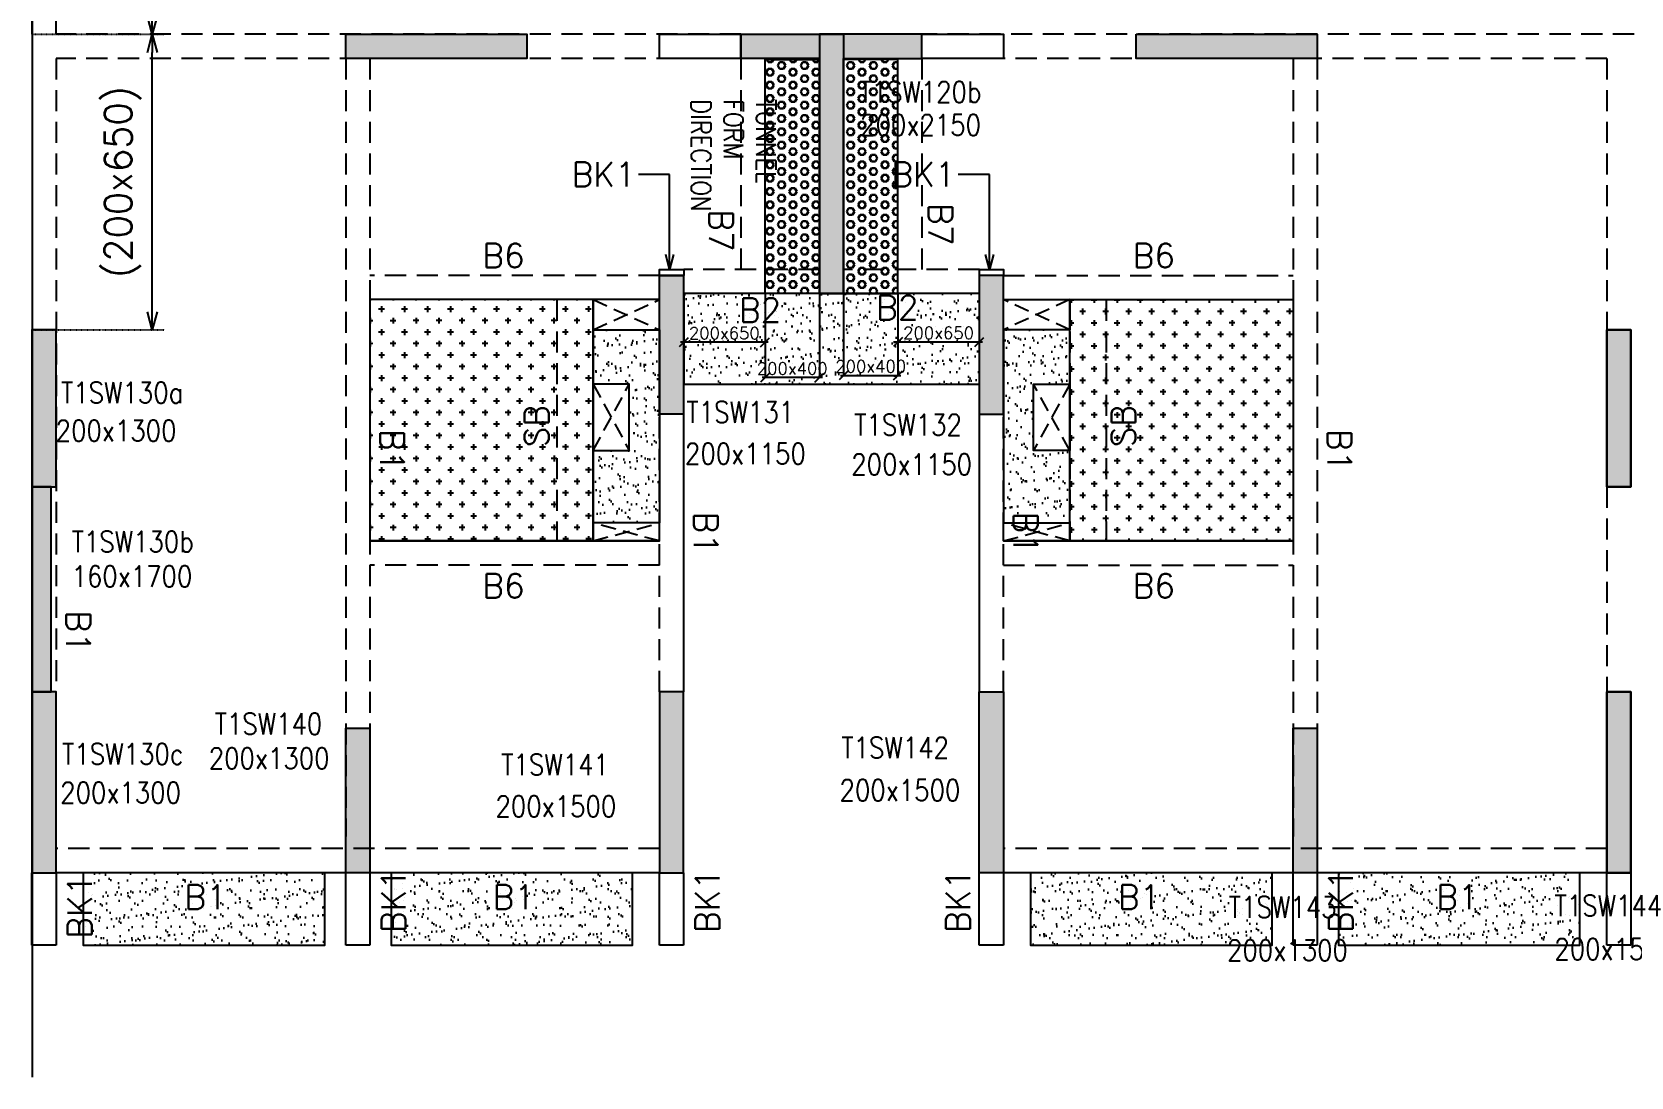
# Model space of a CAD drawing. Header units: millimetres. Extents: x 1078357 to 2594950, y -5122486 to -4636555.
# Drawn here: x 2093635 to 2106885, y -4674502 to -4665841 of the extents above; entities that cross this region are included whole.
import ezdxf

# ---------------------------------------------------------------- set-up
doc = ezdxf.new("R2010")
doc.units = ezdxf.units.MM
doc.header["$PDMODE"] = 35
for name, pattern in [('CONTINOUS', [0]), ('DOT', [0.25, 0, -0.25]), ('HIDDEN', [0.375, 0.25, -0.125]), ('New Retail block$0$CONTINOUS', [0])]:
    doc.linetypes.add(name, pattern=pattern)
doc.layers.get('0').update_dxf_attribs({"lineweight": 0})
doc.layers.get('Defpoints').update_dxf_attribs({"lineweight": 0})
for name, color, linetype, lineweight in [('A-_ANOTDIMA_D-', 6, 'Continuous', 13), ('COL. NO.', 30, 'Continuous', 25), ('COL. SIZE', 7, 'Continuous', 25), ('DIM', 9, 'Continuous', 25), ('HATCH', 8, 'Continuous', 30)]:
    doc.layers.add(name, color=color, linetype=linetype, lineweight=lineweight)
for name, color, linetype in [('B-200x325', 201, 'HIDDEN'), ('DROP SLAB', 8, 'Continuous'), ('EXPANSION JOINT', 10, 'HIDDEN'), ('NON STR. RCC WALL', 6, 'Continuous'), ('S-BEAM', 3, 'HIDDEN'), ('S-BEAM NO.', 6, 'Continuous'), ('S-COLUMN', 1, 'Continuous'), ('S-CUTOUT', 8, 'HIDDEN'), ('S-DIM', 2, 'Continuous'), ('S-SLAB-PROJECTION', 54, 'New Retail block$0$CONTINOUS'), ('SLAB FOLD', 8, 'Continuous'), ('TEXT', 7, 'Continuous')]:
    doc.layers.add(name, color=color, linetype=linetype)
doc.styles.add('Roman', font='romans')
doc.styles.add('ROMANS', font='romans.shx', dxfattribs={"width": 0.85})
doc.dimstyles.new('HARESH', dxfattribs={"dimtxt": 150, "dimasz": 75, "dimexe": 0, "dimexo": 0, "dimgap": 25, "dimtad": 1, "dimdec": 0, "dimdsep": 46, "dimtxsty": 'Roman', "dimblk": 'OBLIQUE', "dimcen": 225, "dimdle": 25, "dimclrd": 2, "dimclre": 2, "dimclrt": 7, "dimadec": 8, "dimazin": 1, "dimtfac": 1, "dimtdec": 0, "dimtmove": 0, "dimatfit": 0, "dimfxl": 1, "dimlwd": -1, "dimlwe": -1, "dimarcsym": 0})
pattern_1 = [(180, (954385.375, 209114.72), (-7e-15, -54.99261315), [31.75, -63.5]), (300, (954385.375, 209114.72), (47.625, 27.4963066), [31.75, -63.5]), (240, (954353.625, 209114.72), (47.625, -27.4963066), [31.75, -63.5])]

# ---------------------------------------------------------------- blocks, each defined once
blk = doc.blocks.new('_Open30')
at = {"color": 0, "linetype": 'ByBlock', "lineweight": -2}
for p, q in [((-1, 0.268), (0, 0)), ((0, 0), (-1, -0.268)), ((0, 0), (-1, 0))]:
    blk.add_line(p, q, dxfattribs=at)
blk = doc.blocks.new('*D1591')
at = {"layer": 'Defpoints', "color": 0, "linetype": 'CONTINOUS', "ltscale": 0.5, "transparency": 16777216}
for p in [(2093635, -4665860, 0), (2094632, -4665860), (2093635, -4668309, 0)]:
    blk.add_point(p, dxfattribs=at)
at = {"layer": 'S-DIM', "color": 2, "linetype": 'DOT', "ltscale": 0.5, "transparency": 16777216}
for p, q in [((2093635, -4665860), (2094732, -4665860)), ((2093635, -4668309), (2094732, -4668309))]:
    blk.add_line(p, q, dxfattribs=at)
at = {"layer": 'S-DIM', "color": 2, "linetype": 'CONTINOUS', "ltscale": 0.5, "transparency": 16777216}
blk.add_line((2094632, -4668159), (2094632, -4666010), dxfattribs=at)
at = {"layer": 'S-DIM', "color": 2, "linetype": 'CONTINOUS', "ltscale": 0.5, "transparency": 16777216, "xscale": 150, "yscale": 150, "zscale": 150}
for p, rotation in [((2094632, -4665860), 90), ((2094632, -4668309), 270)]:
    blk.add_blockref('_Open30', p, dxfattribs=dict(at, rotation=rotation))
at = {"layer": 'S-DIM', "color": 7, "linetype": 'CONTINOUS', "ltscale": 0.5, "transparency": 16777216, "insert": (2094386, -4667084), "char_height": 225, "attachment_point": 5, "rotation": 90, "style": 'Roman'}
blk.add_mtext('(200x650)', dxfattribs=at)
blk = doc.blocks.new('*D1592')
at = {"layer": 'Defpoints', "color": 0, "linetype": 'CONTINOUS', "ltscale": 0.5, "transparency": 16777216}
for p in [(2093635, -4663860, 0), (2093635, -4665860, 0), (2094632, -4665860)]:
    blk.add_point(p, dxfattribs=at)
at = {"layer": 'S-DIM', "color": 2, "linetype": 'DOT', "ltscale": 0.5, "transparency": 16777216}
for p, q in [((2093635, -4663860), (2094732, -4663860)), ((2093635, -4665860), (2094732, -4665860))]:
    blk.add_line(p, q, dxfattribs=at)
at = {"layer": 'S-DIM', "color": 2, "linetype": 'CONTINOUS', "ltscale": 0.5, "transparency": 16777216}
blk.add_line((2094632, -4664010), (2094632, -4665710), dxfattribs=at)
at = {"layer": 'S-DIM', "color": 2, "linetype": 'CONTINOUS', "ltscale": 0.5, "transparency": 16777216, "xscale": 150, "yscale": 150, "zscale": 150}
for p, rotation in [((2094632, -4663860), 90), ((2094632, -4665860), 270)]:
    blk.add_blockref('_Open30', p, dxfattribs=dict(at, rotation=rotation))
at = {"layer": 'S-DIM', "color": 7, "linetype": 'CONTINOUS', "ltscale": 0.5, "transparency": 16777216, "insert": (2094386, -4664860), "char_height": 225, "attachment_point": 5, "rotation": 90, "style": 'Roman'}
blk.add_mtext('(200x450)', dxfattribs=at)
blk = doc.blocks.new('_Oblique')
at = {"color": 0, "linetype": 'ByBlock', "lineweight": -2}
blk.add_line((-0.5, -0.5), (0.5, 0.5), dxfattribs=at)
blk = doc.blocks.new('*D1471')
at = {"layer": 'Defpoints', "color": 0, "ltscale": 700, "transparency": 16777216}
for p in [(2099710, -4668010, 0), (2100160, -4668010, 0), (2099710, -4668705)]:
    blk.add_point(p, dxfattribs=at)
at = {"layer": 'DIM', "color": 2, "ltscale": 700, "transparency": 16777216}
for p, q in [((2099710, -4668010), (2099710, -4668705)), ((2100160, -4668010), (2100160, -4668705)), ((2100185, -4668705), (2099685, -4668705))]:
    blk.add_line(p, q, dxfattribs=at)
at = {"layer": 'DIM', "color": 2, "ltscale": 700, "transparency": 16777216, "xscale": 75, "yscale": 75, "zscale": 75, "rotation": 180}
blk.add_blockref('_Oblique', (2099710, -4668705), dxfattribs=at)
at = {"layer": 'DIM', "color": 2, "ltscale": 700, "transparency": 16777216, "xscale": 75, "yscale": 75, "zscale": 75}
blk.add_blockref('_Oblique', (2100160, -4668705), dxfattribs=at)
at = {"layer": 'DIM', "color": 7, "ltscale": 700, "transparency": 16777216, "insert": (2099935, -4668630), "char_height": 150, "attachment_point": 5, "style": 'Roman'}
blk.add_mtext('{\\H0.666667x;200x400}', dxfattribs=at)
blk = doc.blocks.new('*D1472')
at = {"layer": 'Defpoints', "color": 0, "ltscale": 700, "transparency": 16777216}
for p in [(2099035, -4668010, 0), (2099710, -4668010, 0), (2099035, -4668412)]:
    blk.add_point(p, dxfattribs=at)
at = {"layer": 'DIM', "color": 2, "ltscale": 700, "transparency": 16777216}
for p, q in [((2099035, -4668010), (2099035, -4668412)), ((2099710, -4668010), (2099710, -4668412)), ((2099735, -4668412), (2099010, -4668412))]:
    blk.add_line(p, q, dxfattribs=at)
at = {"layer": 'DIM', "color": 2, "ltscale": 700, "transparency": 16777216, "xscale": 75, "yscale": 75, "zscale": 75, "rotation": 180}
blk.add_blockref('_Oblique', (2099035, -4668412), dxfattribs=at)
at = {"layer": 'DIM', "color": 2, "ltscale": 700, "transparency": 16777216, "xscale": 75, "yscale": 75, "zscale": 75}
blk.add_blockref('_Oblique', (2099710, -4668412), dxfattribs=at)
at = {"layer": 'DIM', "color": 7, "ltscale": 700, "transparency": 16777216, "insert": (2099372, -4668337), "char_height": 150, "attachment_point": 5, "style": 'Roman'}
blk.add_mtext('{\\H0.666667x;200x650}', dxfattribs=at)
blk = doc.blocks.new('*D1473')
at = {"layer": 'Defpoints', "color": 0, "ltscale": 700, "transparency": 16777216}
for p in [(2100360, -4668010, 0), (2100810, -4668010, 0), (2100810, -4668687)]:
    blk.add_point(p, dxfattribs=at)
at = {"layer": 'DIM', "color": 2, "ltscale": 700, "transparency": 16777216}
for p, q in [((2100360, -4668010), (2100360, -4668687)), ((2100810, -4668010), (2100810, -4668687)), ((2100335, -4668687), (2100835, -4668687))]:
    blk.add_line(p, q, dxfattribs=at)
at = {"layer": 'DIM', "color": 2, "ltscale": 700, "transparency": 16777216, "xscale": 75, "yscale": 75, "zscale": 75, "rotation": 180}
blk.add_blockref('_Oblique', (2100360, -4668687), dxfattribs=at)
at = {"layer": 'DIM', "color": 2, "ltscale": 700, "transparency": 16777216, "xscale": 75, "yscale": 75, "zscale": 75}
blk.add_blockref('_Oblique', (2100810, -4668687), dxfattribs=at)
at = {"layer": 'DIM', "color": 7, "ltscale": 700, "transparency": 16777216, "insert": (2100585, -4668612), "char_height": 150, "attachment_point": 5, "style": 'Roman'}
blk.add_mtext('{\\H0.666667x;200x400}', dxfattribs=at)
blk = doc.blocks.new('*D1474')
at = {"layer": 'Defpoints', "color": 0, "ltscale": 700, "transparency": 16777216}
for p in [(2100810, -4668010, 0), (2101485, -4668010, 0), (2101485, -4668410)]:
    blk.add_point(p, dxfattribs=at)
at = {"layer": 'DIM', "color": 2, "ltscale": 700, "transparency": 16777216}
for p, q in [((2100810, -4668010), (2100810, -4668410)), ((2101485, -4668010), (2101485, -4668410)), ((2100785, -4668410), (2101510, -4668410))]:
    blk.add_line(p, q, dxfattribs=at)
at = {"layer": 'DIM', "color": 2, "ltscale": 700, "transparency": 16777216, "xscale": 75, "yscale": 75, "zscale": 75, "rotation": 180}
blk.add_blockref('_Oblique', (2100810, -4668410), dxfattribs=at)
at = {"layer": 'DIM', "color": 2, "ltscale": 700, "transparency": 16777216, "xscale": 75, "yscale": 75, "zscale": 75}
blk.add_blockref('_Oblique', (2101485, -4668410), dxfattribs=at)
at = {"layer": 'DIM', "color": 7, "ltscale": 700, "transparency": 16777216, "insert": (2101147, -4668335), "char_height": 150, "attachment_point": 5, "style": 'Roman'}
blk.add_mtext('{\\H0.666667x;200x650}', dxfattribs=at)
blk = doc.blocks.new('G$CD63B60BD')
at = {"layer": 'COL. NO.', "linetype": 'Continuous', "style": 'ROMANS', "width": 0.85}
for s, p in [('T1SW120b', (51580, 6384, -320)), ('T1SW130a', (44965, 3891, -320)), ('T1SW131', (50148, 3730, -320)), ('T1SW132', (51538, 3625, -320)), ('T1SW130b', (45053, 2657, -320)), ('T1SW140', (46238, 1147, -320)), ('T1SW130c', (44974, 898, -323)), ('T1SW142', (51431, 949, -320)), ('T1SW141', (48613, 809, -320)), ('T1SW143', (54642, -372, -320)), ('T1SW144', (57341, -360, -320))]:
    blk.add_text(s, height=175, dxfattribs=at).set_placement(p)
at = {"layer": 'COL. SIZE', "linetype": 'Continuous', "style": 'ROMANS', "width": 0.85}
for s, p in [('200x2150', (51588, 6110, -320)), ('200x1300', (44921, 3577, -320)), ('200x1150', (50136, 3387, -320)), ('200x1150', (51514, 3298, -320)), ('160x1700', (45053, 2369, -320)), ('200x1300', (46190, 861, -320)), ('200x1300', (44959, 577, -323)), ('200x1500', (51417, 597, -320)), ('200x1500', (48566, 464, -320)), ('200x1300', (54628, -730, -320)), ('200x1500', (57340, -720, -320))]:
    blk.add_text(s, height=175, dxfattribs=at).set_placement(p)

msp = doc.modelspace()

# ---------------------------------------------------------------- hatches: boundary and pattern name
at = {"layer": 'DROP SLAB'}
h = msp.add_hatch(dxfattribs=at)
h.set_pattern_fill('CROSS', color=8, scale=15, angle=0.03079)
h.set_pattern_definition([(180.03079016, (-5604405.66, 28116873.69), (-95.19879988, -95.3011726), [47.625, -142.875]), (270.03079016, (-5604429.49, 28116897.49), (95.3011726, -95.19879988), [47.625, -142.875])])
h.paths.add_polyline_path([(2098284.9, -4668059.4), (2096434.9, -4668059.4), (2096434.9, -4670059.2), (2098284.9, -4670059.2)])
h = msp.add_hatch(dxfattribs=at)
h.set_pattern_fill('CROSS', color=8, scale=15, angle=0.03079)
h.set_pattern_definition([(180.03079016, (-4507180.95, 23432854.5), (-95.19879988, -95.3011726), [47.625, -142.875]), (270.03079016, (-4507204.77, 23432878.3), (95.3011726, -95.19879988), [47.625, -142.875])])
h.paths.add_polyline_path([(2102234.9, -4668059.4), (2104084.9, -4668059.4), (2104084.9, -4670059.2), (2102234.9, -4670059.2)])
at = {"layer": 'HATCH', "ltscale": 1000}
h = msp.add_hatch(dxfattribs=at)
h.set_pattern_fill('HEX', color=8, scale=10, angle=180)
h.set_pattern_definition(pattern_1)
h.paths.add_polyline_path([(2100160.1, -4666070.1), (2099710.1, -4666070.1), (2099710.1, -4668009.4), (2100160.1, -4668009.4)])
h = msp.add_hatch(dxfattribs=at)
h.set_pattern_fill('HEX', color=8, scale=10, angle=180)
h.set_pattern_definition(pattern_1)
h.paths.add_polyline_path([(2100360.5, -4666070.1), (2100810.5, -4666070.1), (2100810.5, -4668009.4), (2100360.5, -4668009.4)])
at = {"layer": 'HATCH'}
h = msp.add_hatch(dxfattribs=at)
h.set_pattern_fill('AR-SAND', color=8, scale=3, angle=179.97015)
h.set_pattern_definition([(37.47015413, (-3012247.73, 18698699.12), (-4.72361136, 146.8264517), [0, -115.824, 0, -129.54, 0, -123.825]), (7.4701541, (-3012247.73, 18698699.12), (134.9689868, 214.9772528), [0, -62.484, 0, -104.394, 0, -40.005]), (327.4701541, (-3012341.46, 18698699.17), (237.2979035, 0.3075449), [0, -38.1, 0, -137.16, 0, -179.07]), (317.4701541, (-3012341.46, 18698699.17), (229.1017424, 66.759465), [0, -19.05, 0, -89.916, 0, -102.87])])
h.paths.add_polyline_path([(2101485.2, -4668009.4), (2099035.2, -4668009.4), (2099035.2, -4668759.4), (2101485.2, -4668759.4)])
h = msp.add_hatch(dxfattribs=at)
h.set_pattern_fill('AR-SAND', color=8, scale=3, angle=179.97015)
h.set_pattern_definition([(37.47015413, (-3012247.64, 18698699.12), (-4.72361136, 146.8264517), [0, -115.824, 0, -129.54, 0, -123.825]), (7.4701541, (-3012247.64, 18698699.12), (134.9689868, 214.9772528), [0, -62.484, 0, -104.394, 0, -40.005]), (327.4701541, (-3012341.36, 18698699.17), (237.2979035, 0.3075449), [0, -38.1, 0, -137.16, 0, -179.07]), (317.4701541, (-3012341.36, 18698699.17), (229.1017424, 66.759465), [0, -19.05, 0, -89.916, 0, -102.87])])
h.paths.add_polyline_path([(2101485.3, -4668009.4), (2099035.3, -4668009.4), (2099035.3, -4668609.5), (2101485.3, -4668609.5)])
h = msp.add_hatch(dxfattribs=at)
h.set_pattern_fill('AR-SAND', color=8, scale=3, angle=359.97015)
h.set_pattern_definition([(37.47015413, (-4119983.92, 23606666.06), (-4.72361136, 146.8264517), [0, -115.824, 0, -129.54, 0, -123.825]), (7.4701541, (-4119983.92, 23606666.06), (134.9689868, 214.9772528), [0, -62.484, 0, -104.394, 0, -40.005]), (327.47015413, (-4120077.65, 23606666.11), (237.29790347, 0.3075449), [0, -38.1, 0, -137.16, 0, -179.07]), (317.4701541, (-4120077.65, 23606666.1), (229.1017424, 66.759465), [0, -19.05, 0, -89.916, 0, -102.87])])
h.paths.add_polyline_path([(2098834.2, -4669909.5), (2098284.2, -4669909.5), (2098284.2, -4669309.5), (2098584.2, -4669309.5), (2098584.2, -4668759.5), (2098284.2, -4668759.6), (2098284.2, -4668309.5), (2098834.2, -4668309.5)])
h = msp.add_hatch(dxfattribs=at)
h.set_pattern_fill('AR-SAND', color=8, scale=3, angle=180.02985)
h.set_pattern_definition([(37.47015413, (-4119983.15, 23606665.99), (-4.72361136, 146.8264517), [0, -115.824, 0, -129.54, 0, -123.825]), (7.4701541, (-4119983.15, 23606665.99), (134.9689868, 214.9772528), [0, -62.484, 0, -104.394, 0, -40.005]), (327.47015413, (-4120076.87, 23606666.04), (237.29790347, 0.3075449), [0, -38.1, 0, -137.16, 0, -179.07]), (317.4701541, (-4120076.87, 23606666.04), (229.1017424, 66.759465), [0, -19.05, 0, -89.916, 0, -102.87])])
h.paths.add_polyline_path([(2101684.9, -4669909.5), (2102234.9, -4669909.5), (2102234.9, -4669309.4), (2101934.9, -4669309.4), (2101934.9, -4668759.5), (2102234.9, -4668759.5), (2102234.9, -4668309.5), (2101684.9, -4668309.5)])
h = msp.add_hatch(dxfattribs=at)
h.set_pattern_fill('AR-SAND', color=8, scale=3, angle=179.97015)
h.set_pattern_definition([(37.47015413, (-3010922.64, 18698699.14), (-4.72361136, 146.8264517), [0, -115.824, 0, -129.54, 0, -123.825]), (7.4701541, (-3010922.64, 18698699.14), (134.9689868, 214.9772528), [0, -62.484, 0, -104.394, 0, -40.005]), (327.4701541, (-3011016.36, 18698699.18), (237.2979035, 0.3075449), [0, -38.1, 0, -137.16, 0, -179.07]), (317.4701541, (-3011016.36, 18698699.18), (229.1017424, 66.759465), [0, -19.05, 0, -89.916, 0, -102.87])])
h.paths.add_polyline_path([(2096060.3, -4672809.5), (2094060.3, -4672809.5), (2094060.3, -4673409.5), (2096060.3, -4673409.5)])
h = msp.add_hatch(dxfattribs=at)
h.set_pattern_fill('AR-SAND', color=8, scale=3, angle=179.97015)
h.set_pattern_definition([(37.47015413, (-3013472.64, 18698699.14), (-4.72361136, 146.8264517), [0, -115.824, 0, -129.54, 0, -123.825]), (7.4701541, (-3013472.64, 18698699.14), (134.9689868, 214.9772528), [0, -62.484, 0, -104.394, 0, -40.005]), (327.4701541, (-3013566.36, 18698699.18), (237.2979035, 0.3075449), [0, -38.1, 0, -137.16, 0, -179.07]), (317.4701541, (-3013566.36, 18698699.18), (229.1017424, 66.759465), [0, -19.05, 0, -89.916, 0, -102.87])])
h.paths.add_polyline_path([(2098610.3, -4672809.5), (2096610.3, -4672809.5), (2096610.3, -4673409.5), (2098610.3, -4673409.5)])
h = msp.add_hatch(dxfattribs=at)
h.set_pattern_fill('AR-SAND', color=8, scale=3, angle=179.97015)
h.set_pattern_definition([(37.47015413, (-3018772.64, 18698699.14), (-4.72361136, 146.8264517), [0, -115.824, 0, -129.54, 0, -123.825]), (7.4701541, (-3018772.64, 18698699.14), (134.9689868, 214.9772528), [0, -62.484, 0, -104.394, 0, -40.005]), (327.4701541, (-3018866.36, 18698699.18), (237.2979035, 0.3075449), [0, -38.1, 0, -137.16, 0, -179.07]), (317.4701541, (-3018866.36, 18698699.18), (229.1017424, 66.759465), [0, -19.05, 0, -89.916, 0, -102.87])])
h.paths.add_polyline_path([(2103910.3, -4672809.5), (2101910.3, -4672809.5), (2101910.3, -4673409.5), (2103910.3, -4673409.5)])
h = msp.add_hatch(dxfattribs=at)
h.set_pattern_fill('AR-SAND', color=8, scale=3, angle=179.97015)
h.set_pattern_definition([(37.47015413, (-3021322.64, 18698699.14), (-4.72361136, 146.8264517), [0, -115.824, 0, -129.54, 0, -123.825]), (7.4701541, (-3021322.64, 18698699.14), (134.9689868, 214.9772528), [0, -62.484, 0, -104.394, 0, -40.005]), (327.4701541, (-3021416.36, 18698699.18), (237.2979035, 0.3075449), [0, -38.1, 0, -137.16, 0, -179.07]), (317.4701541, (-3021416.36, 18698699.18), (229.1017424, 66.759465), [0, -19.05, 0, -89.916, 0, -102.87])])
h.paths.add_polyline_path([(2106460.3, -4672809.5), (2104460.3, -4672809.5), (2104460.3, -4673409.5), (2106460.3, -4673409.5)])
at = {"layer": 'S-COLUMN', "lineweight": 25}
h = msp.add_hatch(color=1, dxfattribs=at)
h.dxf.hatch_style = 1
h.paths.add_polyline_path([(2096234.9, -4665859.5), (2097734.9, -4665859.5), (2097734.9, -4666059.5), (2096234.9, -4666059.5)])
h = msp.add_hatch(color=1, dxfattribs=at)
h.dxf.hatch_style = 1
h.paths.add_polyline_path([(2100159.9, -4666059.5), (2099509.9, -4666059.5), (2099509.9, -4665859.5), (2100359.9, -4665859.5), (2100359.9, -4668009.5), (2100159.9, -4668009.5)])
at = {"layer": 'S-COLUMN', "lineweight": 25, "extrusion": (1.00316e-06, -2.11765e-11, 1)}
h = msp.add_hatch(color=1, dxfattribs=at)
h.dxf.hatch_style = 1
h.paths.add_polyline_path([(2100359.9, -4666059.5), (2101009.9, -4666059.5), (2101009.9, -4665859.5), (2100159.9, -4665859.5), (2100159.9, -4668009.5), (2100359.9, -4668009.5)])
at = {"layer": 'S-COLUMN', "lineweight": 25}
h = msp.add_hatch(color=1, dxfattribs=at)
h.dxf.hatch_style = 1
h.paths.add_polyline_path([(2102784.9, -4665859.5), (2104284.9, -4665859.5), (2104284.9, -4666059.5), (2102784.9, -4666059.5)])
h = msp.add_hatch(color=1, dxfattribs=at)
h.dxf.hatch_style = 1
h.paths.add_polyline_path([(2098834.9, -4667859.5), (2099034.9, -4667859.5), (2099034.9, -4669009.5), (2098834.9, -4669009.5)])
at = {"layer": 'S-COLUMN', "lineweight": 25, "extrusion": (1.00316e-06, -2.11765e-11, 1)}
h = msp.add_hatch(color=1, dxfattribs=at)
h.dxf.hatch_style = 1
h.paths.add_polyline_path([(2101684.9, -4667859.5), (2101484.9, -4667859.5), (2101484.9, -4669009.5), (2101684.9, -4669009.5)])
at = {"layer": 'S-COLUMN', "lineweight": 25}
h = msp.add_hatch(color=1, dxfattribs=at)
h.dxf.hatch_style = 1
h.paths.add_polyline_path([(2093834.9, -4668309.5), (2093634.9, -4668309.5), (2093634.9, -4669609.5), (2093834.9, -4669609.5)])
at = {"layer": 'S-COLUMN', "lineweight": 25, "extrusion": (1.00316e-06, -2.11765e-11, 1)}
h = msp.add_hatch(color=1, dxfattribs=at)
h.dxf.hatch_style = 1
h.paths.add_polyline_path([(2106884.9, -4668309.5), (2106684.9, -4668309.5), (2106684.9, -4669609.5), (2106884.9, -4669609.5)])
at = {"layer": 'S-COLUMN', "lineweight": 25, "extrusion": (-1.00316e-06, -1.91639e-11, 1)}
h = msp.add_hatch(color=1, dxfattribs=at)
h.dxf.hatch_style = 1
h.paths.add_polyline_path([(2106684.9, -4668309.5), (2106884.9, -4668309.5), (2106884.9, -4669609.5), (2106684.9, -4669609.5)])
at = {"layer": 'S-COLUMN', "lineweight": 25, "extrusion": (-1.00316e-06, -2.11765e-11, 1)}
h = msp.add_hatch(color=1, dxfattribs=at)
h.dxf.hatch_style = 1
h.paths.add_polyline_path([(2093634.9, -4671309.5), (2093794.9, -4671309.5), (2093794.9, -4669609.5), (2093634.9, -4669609.5)])
at = {"layer": 'S-COLUMN', "lineweight": 25}
h = msp.add_hatch(color=1, dxfattribs=at)
h.dxf.hatch_style = 1
h.paths.add_polyline_path([(2093634.9, -4672809.5), (2093834.9, -4672809.5), (2093834.9, -4671309.5), (2093634.9, -4671309.5)])
h = msp.add_hatch(color=1, dxfattribs=at)
h.dxf.hatch_style = 1
h.paths.add_polyline_path([(2098834.9, -4672809.5), (2099034.9, -4672809.5), (2099034.9, -4671309.5), (2098834.9, -4671309.5)])
at = {"layer": 'S-COLUMN', "lineweight": 25, "extrusion": (1.00316e-06, -2.11765e-11, 1)}
h = msp.add_hatch(color=1, dxfattribs=at)
h.dxf.hatch_style = 1
h.paths.add_polyline_path([(2101684.9, -4672809.5), (2101484.9, -4672809.5), (2101484.9, -4671309.5), (2101684.9, -4671309.5)])
h = msp.add_hatch(color=1, dxfattribs=at)
h.dxf.hatch_style = 1
h.paths.add_polyline_path([(2106884.9, -4672809.5), (2106684.9, -4672809.5), (2106684.9, -4671309.5), (2106884.9, -4671309.5)])
at = {"layer": 'S-COLUMN', "lineweight": 25, "extrusion": (-1.00316e-06, -1.91639e-11, 1)}
h = msp.add_hatch(color=1, dxfattribs=at)
h.dxf.hatch_style = 1
h.paths.add_polyline_path([(2106684.9, -4672809.5), (2106884.9, -4672809.5), (2106884.9, -4671309.5), (2106684.9, -4671309.5)])
at = {"layer": 'S-COLUMN', "lineweight": 25}
h = msp.add_hatch(color=1, dxfattribs=at)
h.dxf.hatch_style = 1
h.paths.add_polyline_path([(2096434.9, -4671609.5), (2096434.9, -4672809.5), (2096234.9, -4672809.5), (2096234.9, -4671609.5)])
h = msp.add_hatch(color=1, dxfattribs=at)
h.dxf.hatch_style = 1
h.paths.add_polyline_path([(2104284.9, -4671609.5), (2104284.9, -4672809.5), (2104084.9, -4672809.5), (2104084.9, -4671609.5)])

# ---------------------------------------------------------------- linework, layer by layer
at = {"layer": 'DROP SLAB', "color": 3, "linetype": 'CONTINOUS', "ltscale": 500, "elevation": 0}
for points in [[(2098284.9, -4668059.4), (2096434.9, -4668059.4), (2096434.9, -4670059.2), (2098284.9, -4670059.2)], [(2098284.9, -4668309.5), (2098834.8, -4668309.5), (2098834.8, -4668059.4), (2098284.9, -4668059.4)], [(2102234.9, -4668309.5), (2101685.1, -4668309.5), (2101685.1, -4668059.4), (2102234.9, -4668059.4)], [(2102234.9, -4668059.4), (2104084.9, -4668059.4), (2104084.9, -4670059.2), (2102234.9, -4670059.2)], [(2098284.8, -4669309.5), (2098584.8, -4669309.5), (2098584.8, -4668759.5), (2098284.8, -4668759.5)], [(2102234.9, -4669309.5), (2101934.9, -4669309.5), (2101934.9, -4668759.5), (2102234.9, -4668759.5)], [(2098284.5, -4670059.2), (2098834.5, -4670059.2), (2098834.5, -4669909.5), (2098284.5, -4669909.5)], [(2102234.9, -4670059.2), (2101684.9, -4670059.2), (2101684.9, -4669909.5), (2102234.9, -4669909.5)]]:
    msp.add_lwpolyline(points, close=True, dxfattribs=at)
at = {"layer": 'EXPANSION JOINT'}
msp.add_line((2093635.2, -4654169.5, 0), (2093635.2, -4674502, 0), dxfattribs=at)
msp.add_line((2093635.2, -4654169.5, 0), (2093635.2, -4674502, 0), dxfattribs=at)
at = {"layer": 'NON STR. RCC WALL', "elevation": 0}
for points in [[(2098834.9, -4665859.5), (2099509.9, -4665859.5), (2099509.9, -4666059.5), (2098834.9, -4666059.5)], [(2101009.9, -4665859.5), (2101684.9, -4665859.5), (2101684.9, -4666059.5), (2101009.9, -4666059.5)]]:
    msp.add_lwpolyline(points, close=True, dxfattribs=at)
at = {"layer": 'S-BEAM', "linetype": 'Continuous', "ltscale": 500}
msp.add_line((2093635.3, -4665859.5, 0), (2093635.3, -4663859.5, 0), dxfattribs=at)
at = {"layer": 'S-BEAM', "linetype": 'HIDDEN', "ltscale": 500}
msp.add_line((2093835.3, -4665859.5, 0), (2093835.3, -4663859.4, 0), dxfattribs=at)
at = {"layer": 'S-BEAM', "linetype": 'CONTINOUS', "ltscale": 700}
for p, q in [((2093635.3, -4665859.5, 0), (2093635.3, -4671309.5, 0)), ((2099035.3, -4671309.5, 0), (2099035.3, -4669009.4, 0)), ((2101485.3, -4671309.5, 0), (2101485.3, -4669009.4, 0)), ((2093634.9, -4673409.4, 0), (2093634.9, -4672809.4, 0)), ((2093834.9, -4672809.4, 0), (2093834.9, -4673409.4, 0)), ((2098835.3, -4672809.4, 0), (2093835.3, -4672809.4, 0)), ((2096234.9, -4673409.5, 0), (2096234.9, -4672809.5, 0)), ((2096434.9, -4672809.5, 0), (2096434.9, -4673409.5, 0)), ((2098834.9, -4673409.5, 0), (2098834.9, -4672809.5, 0)), ((2099034.9, -4672809.5, 0), (2099034.9, -4673409.5, 0)), ((2101485, -4673409.5, 0), (2101485, -4672809.5, 0)), ((2101685, -4672809.5, 0), (2101685, -4673409.5, 0)), ((2106685.3, -4672809.4, 0), (2101685.3, -4672809.4, 0)), ((2104085, -4673409.5, 0), (2104085, -4672809.5, 0)), ((2104285, -4672809.5, 0), (2104285, -4673409.5, 0)), ((2106685, -4673409.5, 0), (2106685, -4672809.5, 0)), ((2106885, -4672809.5, 0), (2106885, -4673409.5, 0)), ((2093834.9, -4673409.4, 0), (2093634.9, -4673409.4, 0)), ((2096434.9, -4673409.5, 0), (2096234.9, -4673409.5, 0)), ((2099034.9, -4673409.5, 0), (2098834.9, -4673409.5, 0)), ((2101685, -4673409.5, 0), (2101485, -4673409.5, 0)), ((2104285, -4673409.5, 0), (2104085, -4673409.5, 0)), ((2106885, -4673409.5, 0), (2106685, -4673409.5, 0))]:
    msp.add_line(p, q, dxfattribs=at)
at = {"layer": 'S-BEAM', "linetype": 'HIDDEN', "ltscale": 700}
for p, q in [((2099510.1, -4665859.5, 0), (2093835.3, -4665859.5, 0)), ((2113210.1, -4665859.5, 0), (2101010.1, -4665859.5, 0)), ((2099510.1, -4666059.5, 0), (2093835.3, -4666059.5, 0)), ((2093835.3, -4666059.5, 0), (2093835.3, -4671309.5, 0)), ((2096235.3, -4666059.5, 0), (2096235.3, -4672509.4, 0)), ((2096435.3, -4666059.5, 0), (2096435.3, -4672509.4, 0)), ((2106685.3, -4666059.5, 0), (2101010.1, -4666059.5, 0)), ((2104085.3, -4666059.5, 0), (2104085.3, -4672509.4, 0)), ((2104285.3, -4666059.5, 0), (2104285.3, -4672509.4, 0)), ((2106685.3, -4666059.5, 0), (2106685.3, -4668309.4, 0)), ((2100160.3, -4667809.4, 0), (2099035.3, -4667809.4, 0)), ((2101485.3, -4667809.5, 0), (2100360.3, -4667809.5, 0)), ((2097984.9, -4668059.4, 0), (2097984.9, -4670059.2, 0)), ((2102234.8, -4668059.7, 0), (2102234.8, -4670059.5, 0)), ((2102534.8, -4668059.7, 0), (2102534.8, -4670059.5, 0)), ((2098835.3, -4671309.5, 0), (2098835.3, -4669009.4, 0)), ((2101685.3, -4671309.5, 0), (2101685.3, -4669009.4, 0)), ((2106685.3, -4669609.4, 0), (2106685.4, -4671309.5, 0)), ((2098835.3, -4672609.4, 0), (2093835.3, -4672609.4, 0)), ((2106685.3, -4672609.4, 0), (2101685.3, -4672609.4, 0))]:
    msp.add_line(p, q, dxfattribs=at)
at = {"layer": 'S-BEAM', "ltscale": 700}
for p, q in [((2099510.2, -4667809.5, 0), (2099510.2, -4666059.5, 0)), ((2101010.4, -4667809.5, 0), (2101010.4, -4666059.5, 0)), ((2098835.1, -4667859.4, 0), (2096435.3, -4667859.4, 0)), ((2101685.4, -4667859.4, 0), (2104085.2, -4667859.4, 0)), ((2098835.3, -4670259.2, 0), (2096435.3, -4670259.2, 0)), ((2101685.3, -4670259.2, 0), (2104085.2, -4670259.2, 0))]:
    msp.add_line(p, q, dxfattribs=at)
at = {"layer": 'S-BEAM', "linetype": 'Continuous', "ltscale": 700}
for p, q in [((2099710.2, -4667809.5, 0), (2099710.2, -4666070.1, 0)), ((2100810.4, -4667809.5, 0), (2100810.4, -4666070.1, 0)), ((2098835.1, -4668059.4, 0), (2096435.3, -4668059.4, 0)), ((2101485.3, -4668009.4, 0), (2099035.3, -4668009.4, 0)), ((2101685.4, -4668059.4, 0), (2104085.2, -4668059.4, 0)), ((2098835.3, -4670059.2, 0), (2096435.3, -4670059.2, 0)), ((2101685.3, -4670059.2, 0), (2104085.2, -4670059.2, 0))]:
    msp.add_line(p, q, dxfattribs=at)
at = {"layer": 'S-BEAM', "linetype": 'ByBlock', "ltscale": 700}
msp.add_line((2098284.9, -4668059.4, 0), (2098284.9, -4670059.2, 0), dxfattribs=at)
at = {"layer": 'S-BEAM', "linetype": 'Continuous', "ltscale": 700, "elevation": 0}
for points in [[(2099035.4, -4667859.5), (2098835.4, -4667859.5), (2098835.4, -4667809.3), (2099035.4, -4667809.3)], [(2101685.4, -4667859.5), (2101485.4, -4667859.5), (2101485.4, -4667809.3), (2101685.4, -4667809.3)]]:
    msp.add_lwpolyline(points, close=True, dxfattribs=at)
at = {"layer": 'S-COLUMN', "color": 1, "lineweight": 25, "elevation": 0}
for points in [[(2096234.9, -4665859.5), (2097734.9, -4665859.5), (2097734.9, -4666059.5), (2096234.9, -4666059.5)], [(2102784.9, -4665859.5), (2104284.9, -4665859.5), (2104284.9, -4666059.5), (2102784.9, -4666059.5)], [(2098834.9, -4667859.5), (2099034.9, -4667859.5), (2099034.9, -4669009.5), (2098834.9, -4669009.5)], [(2093834.9, -4668309.5), (2093634.9, -4668309.5), (2093634.9, -4669609.5), (2093834.9, -4669609.5)], [(2093634.9, -4672809.5), (2093834.9, -4672809.5), (2093834.9, -4671309.5), (2093634.9, -4671309.5)], [(2098834.9, -4672809.5), (2099034.9, -4672809.5), (2099034.9, -4671309.5), (2098834.9, -4671309.5)], [(2096234.9, -4671609.7), (2096434.9, -4671609.7), (2096434.9, -4672809.5), (2096234.9, -4672809.5)], [(2104084.9, -4671609.7), (2104284.9, -4671609.7), (2104284.9, -4672809.5), (2104084.9, -4672809.5)]]:
    msp.add_lwpolyline(points, close=True, dxfattribs=at)
msp.add_lwpolyline([(2100159.9, -4666059.5), (2099509.9, -4666059.5), (2099509.9, -4665859.5), (2100359.9, -4665859.5), (2100359.9, -4668009.5), (2100159.9, -4668009.5), (2100159.9, -4666059.5)], dxfattribs=at)
at = {"layer": 'S-COLUMN', "color": 1, "lineweight": 25, "extrusion": (1.00316e-06, -2.11765e-11, 1), "elevation": 2.1}
msp.add_lwpolyline([(2100359.9, -4666059.5), (2101009.9, -4666059.5), (2101009.9, -4665859.5), (2100159.9, -4665859.5), (2100159.9, -4668009.5), (2100359.9, -4668009.5), (2100359.9, -4666059.5)], dxfattribs=at)
for points in [[(2101684.9, -4667859.5), (2101484.9, -4667859.5), (2101484.9, -4669009.5), (2101684.9, -4669009.5)], [(2106884.9, -4668309.5), (2106684.9, -4668309.5), (2106684.9, -4669609.5), (2106884.9, -4669609.5)], [(2101684.9, -4672809.5), (2101484.9, -4672809.5), (2101484.9, -4671309.5), (2101684.9, -4671309.5)], [(2106884.9, -4672809.5), (2106684.9, -4672809.5), (2106684.9, -4671309.5), (2106884.9, -4671309.5)]]:
    msp.add_lwpolyline(points, close=True, dxfattribs=at)
at = {"layer": 'S-COLUMN', "color": 1, "lineweight": 25, "extrusion": (-1.00316e-06, -1.91639e-11, 1), "elevation": -2.1}
for points in [[(2106684.9, -4668309.5), (2106884.9, -4668309.5), (2106884.9, -4669609.5), (2106684.9, -4669609.5)], [(2106684.9, -4672809.5), (2106884.9, -4672809.5), (2106884.9, -4671309.5), (2106684.9, -4671309.5)]]:
    msp.add_lwpolyline(points, close=True, dxfattribs=at)
at = {"layer": 'S-COLUMN', "color": 1, "lineweight": 25, "extrusion": (-1.00316e-06, -2.11765e-11, 1), "elevation": -2.1}
msp.add_lwpolyline([(2093634.9, -4671309.5), (2093794.9, -4671309.5), (2093794.9, -4669609.4), (2093634.9, -4669609.4)], close=True, dxfattribs=at)
at = {"layer": 'S-CUTOUT', "ltscale": 500}
for p, q in [((2098284.9, -4668309.5, 0), (2098834.8, -4668059.4, 0)), ((2098284.9, -4668059.4, 0), (2098834.9, -4668309.5, 0)), ((2102234.9, -4668059.4, 0), (2101684.9, -4668309.5, 0)), ((2102234.9, -4668309.5, 0), (2101685.1, -4668059.4, 0)), ((2098284.8, -4669309.5, 0), (2098584.8, -4668759.5, 0)), ((2098284.8, -4668759.5, 0), (2098584.8, -4669309.5, 0)), ((2102235, -4669309.5, 0), (2101934.9, -4668759.5, 0)), ((2102235, -4668759.5, 0), (2101934.9, -4669309.5, 0)), ((2098834.5, -4670059.5, 0), (2098284.5, -4669909.5, 0)), ((2098285.3, -4670059.2, 0), (2098834.5, -4669909.5, 0)), ((2102234.1, -4670059.2, 0), (2101684.9, -4669909.5, 0)), ((2101684.9, -4670059.5, 0), (2102234.9, -4669909.5, 0))]:
    msp.add_line(p, q, dxfattribs=at)
at = {"layer": 'S-SLAB-PROJECTION', "elevation": 0}
for points in [[(2101485.2, -4668009.4), (2099035.2, -4668009.4), (2099035.2, -4668759.4), (2101485.2, -4668759.4)], [(2096060.3, -4672809.5), (2094060.3, -4672809.5), (2094060.3, -4673409.5), (2096060.3, -4673409.5)], [(2098610.3, -4672809.5), (2096610.3, -4672809.5), (2096610.3, -4673409.5), (2098610.3, -4673409.5)], [(2103910.3, -4672809.5), (2101910.3, -4672809.5), (2101910.3, -4673409.5), (2103910.3, -4673409.5)], [(2106460.3, -4672809.5), (2104460.3, -4672809.5), (2104460.3, -4673409.5), (2106460.3, -4673409.5)]]:
    msp.add_lwpolyline(points, close=True, dxfattribs=at)
at = {"layer": 'SLAB FOLD', "color": 8, "ltscale": 1000, "elevation": 0}
for points in [[(2099710, -4666070.1), (2100160, -4666070.1), (2100160, -4668009.4), (2099710, -4668009.4)], [(2100810.3, -4666070.1), (2100360.1, -4666070.1), (2100360.1, -4668009.4), (2100810.3, -4668009.4)]]:
    msp.add_lwpolyline(points, close=True, dxfattribs=at)
for points in [[(2098834.2, -4669909.5), (2098284.2, -4669909.5), (2098284.2, -4669309.5), (2098584.2, -4669309.5), (2098584.2, -4668759.5), (2098284.2, -4668759.6), (2098284.2, -4668309.5), (2098834.2, -4668309.5), (2098834.2, -4669909.5)], [(2101684.9, -4669909.5), (2102234.9, -4669909.5), (2102234.9, -4669309.4), (2101934.9, -4669309.4), (2101934.9, -4668759.5), (2102234.9, -4668759.5), (2102234.9, -4668309.5), (2101684.9, -4668309.5), (2101684.9, -4669909.5)]]:
    msp.add_lwpolyline(points, dxfattribs=at)

# ---------------------------------------------------------------- block references
at = {"layer": 'A-_ANOTDIMA_D-', "color": 2, "ltscale": 700}
msp.add_blockref('G$CD63B60BD', (2048910, -4672809.5, 0), dxfattribs=at)

# ---------------------------------------------------------------- texts
at = {"layer": 'B-200x325', "linetype": 'Continuous', "ltscale": 700, "style": 'ROMANS'}
for rotation, p in [(359.99945, (2097365.8, -4667794.2, -2.7)), (0.00134, (2102754.8, -4667794.2, -2.7)), (359.99945, (2097365.8, -4670531.3, -2.7)), (0.00134, (2102754.8, -4670531.4, -2.7))]:
    msp.add_text('B6', height=200, rotation=rotation, dxfattribs=at).set_placement(p)
at = {"layer": 'S-BEAM NO.', "linetype": 'Continuous', "ltscale": 700, "style": 'ROMANS'}
for s, rotation, p in [('BK1', 359.99906, (2098106.5, -4667120.9, -2.7)), ('BK1', 359.99906, (2100756.4, -4667120.9, -2.7)), ('B7', 269.99906, (2099246.4, -4667310.9, -5.4)), ('B7', 269.99906, (2101062.8, -4667258.9, -2.7)), ('SB', 90.00094, (2097916.8, -4669283.7, -2.7)), ('SB', 90.00094, (2102779.4, -4669283.8, -2.7))]:
    msp.add_text(s, height=200, rotation=rotation, dxfattribs=at).set_placement(p)
at = {"layer": 'S-BEAM NO.', "linetype": 'Continuous', "ltscale": 500, "style": 'ROMANS'}
for p in [(2099493, -4668246, -2.7), (2100629.7, -4668225.6, -2.7)]:
    msp.add_text('B2', height=200, dxfattribs=at).set_placement(p)
at = {"layer": 'S-BEAM NO.', "linetype": 'HIDDEN', "ltscale": 500, "style": 'ROMANS'}
for rotation, p in [(269.99906, (2096519.2, -4669130.8, -2.7)), (269.99906, (2104369.2, -4669130.8, -2.7)), (269.99906, (2099119.2, -4669815.7, -2.7)), (269.99906, (2101769.2, -4669815.7, -2.7)), (269.99906, (2093919.2, -4670635.1, -2.7)), (0.00094, (2094898.1, -4673109.8, -2.7)), (0.00094, (2097451.3, -4673109.8, -2.7)), (0.00094, (2102633.3, -4673109.8, -2.7)), (0.00094, (2105271, -4673109.8, -2.7))]:
    msp.add_text('B1', height=200, rotation=rotation, dxfattribs=at).set_placement(p)
at = {"layer": 'S-BEAM NO.', "linetype": 'CONTINOUS', "ltscale": 700, "style": 'ROMANS'}
for p in [(2094130.6, -4673355.9, 50), (2096730.6, -4673309.1, 50), (2099330.6, -4673309.1, 50), (2101407.9, -4673309.1, 50), (2104580.7, -4673309.2, 50)]:
    msp.add_text('BK1', height=200, rotation=90, dxfattribs=at).set_placement(p)
at = {"layer": 'TEXT', "insert": (2099798.9, -4666398.6, 0.1), "char_height": 162, "width": 162, "attachment_point": 1, "rotation": 269.99906, "style": 'ROMANS'}
msp.add_mtext('\\pxql;TUNNEL FORM DIRECTION', dxfattribs=at)

# ---------------------------------------------------------------- dimensions: what is measured, and where the dimension line sits
at = {"layer": 'DIM', "ltscale": 700}
for base, p1, p2, picture, middle in [((2099034.9, -4668412.1, 0), (2099709.6, -4668010, 0), (2099034.9, -4668010, 0), '*D1472', (2099372.3, -4668337.1, 0)), ((2101484.8, -4668410.1, 0), (2100809.9, -4668010, 0), (2101484.8, -4668010, 0), '*D1474', (2101147.3, -4668335.1, 0))]:
    dim = msp.add_linear_dim(base=base, p1=p1, p2=p2, text='{\\H0.666667x;200x650}', dimstyle='HARESH', override={"dimtxsty": 'Roman', "dimtmove": 1}, dxfattribs=at)
    dim.commit()
    dim.dimension.update_dxf_attribs({"geometry": picture, "text_midpoint": middle})
for base, p1, p2, picture, middle in [((2099709.6, -4668705, 0), (2100159.7, -4668010, 0), (2099709.6, -4668010, 0), '*D1471', (2099934.7, -4668705, 0)), ((2100809.9, -4668686.8, 0), (2100359.8, -4668010, 0), (2100809.9, -4668010, 0), '*D1473', (2100584.8, -4668686.8, 0))]:
    dim = msp.add_linear_dim(base=base, p1=p1, p2=p2, text='{\\H0.666667x;200x400}', dimstyle='HARESH', override={"dimtxsty": 'Roman'}, dxfattribs=at)
    dim.commit()
    dim.dimension.update_dxf_attribs({"geometry": picture, "text_midpoint": middle, "dimtype": 160})
at = {"layer": 'S-DIM', "linetype": 'CONTINOUS', "ltscale": 0.5}
for p1, angle, text, picture, middle in [((2093635.4, -4663859.5, 0), 90, '(200x450)', '*D1592', (2094386, -4664859.5, 0)), ((2093635.4, -4668309.5, 0), 270, '(200x650)', '*D1591', (2094386, -4667084.5, 0))]:
    dim = msp.add_linear_dim(base=(2094632.4, -4665859.5, 0), p1=p1, p2=(2093635.4, -4665859.5, 0), angle=angle, text=text, dimstyle='HARESH', override={"dimtxt": 225, "dimasz": 150, "dimexe": 100, "dimgap": 75, "dimtxsty": 'Roman', "dimblk1": 'Open30', "dimblk2": 'Open30', "dimsah": 1, "dimdle": 1, "dimfxl": 500, "dimarcsym": 1}, dxfattribs=at)
    dim.commit()
    dim.dimension.update_dxf_attribs({"geometry": picture, "text_midpoint": middle})

# ---------------------------------------------------------------- leaders
at = {"layer": 'S-BEAM NO.', "linetype": 'Continuous', "ltscale": 700}
for points in [[(2098918.9, -4667809.3, 0), (2098918.9, -4667023.1, 0), (2098660.1, -4667023.1, 0)], [(2101568.9, -4667809.3, 0), (2101568.9, -4667023.1, 0), (2101310.1, -4667023.1, 0)]]:
    msp.add_leader(points, dimstyle='HARESH', override={"dimasz": 125, "dimgap": 25, "dimtad": 0, "dimldrblk": 'Open30'}, dxfattribs=at)

doc.saveas('drawing.dxf')
